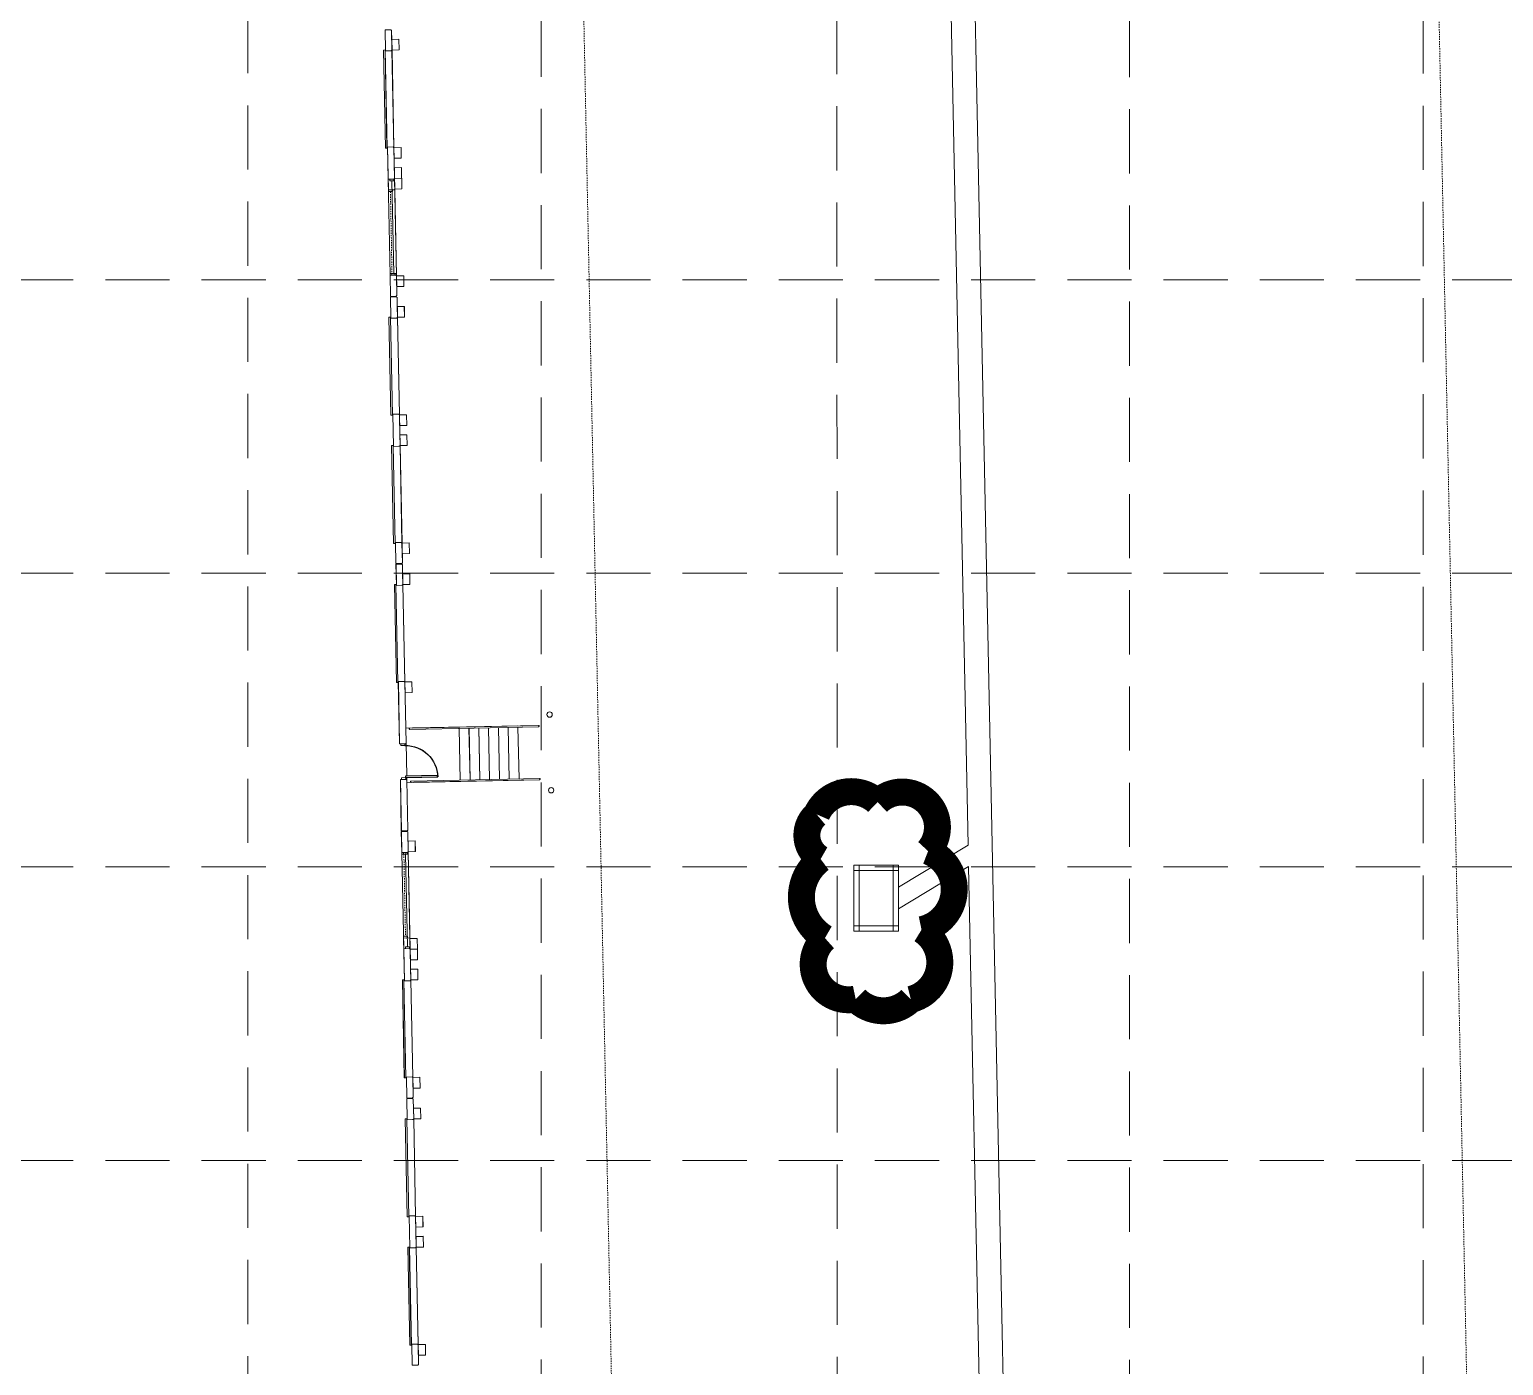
# Model space of a CAD drawing. Extents: x 2140663 to 2528301, y 336313 to 7007653.
# Drawn here: x 2528004.9 to 2528142.8, y 7006397.2 to 7006522.2 of the extents above; entities that cross this region are included whole.
import ezdxf

# ---------------------------------------------------------------- set-up
doc = ezdxf.new("R2010")
doc.units = 0
doc.header["$MEASUREMENT"] = 0
for name, pattern in [('HIDDEN', [0.375, 0.25, -0.125]), ('xdrc002ar$0$HIDDEN2', [0.1875, 0.125, -0.0625]), ('xdrc002pt$0$HIDDEN2', [0.1875, 0.125, -0.0625])]:
    doc.linetypes.add(name, pattern=pattern)
for name, color, linetype in [('GRID', 254, 'HIDDEN'), ('LEGEND', 7, 'Continuous'), ('xdrc002ar$0$BASE1$0$ADO', 8, 'Continuous'), ('xdrc002ar$0$BASE1$0$AFL', 1, 'Continuous'), ('xdrc002ar$0$BASE1$0$AFLHR', 7, 'Continuous'), ('xdrc002ar$0$BASE1$0$AFLST', 1, 'Continuous'), ('xdrc002ar$0$BASE1$0$awa', 7, 'Continuous'), ('xdrc002ar$0$WINDOWS', 8, 'Continuous'), ('xdrc002ar$0$XR3$0$BASE1$0$ADO', 3, 'Continuous'), ('xdrc002ar$0$XR3$0$BASE1$0$AFL', 1, 'Continuous'), ('xdrc002ar$0$XR3$0$BASE1$0$AFLHR', 2, 'Continuous'), ('xdrc002ar$0$XR3$0$BASE1$0$AFLST', 2, 'Continuous'), ('xdrc002ar$0$XR3$0$BASE1$0$awa', 4, 'Continuous'), ('xdrc002ar$0$XR3$0$WINDOWS', 2, 'Continuous'), ('xdrc002pt$0$V-ESMT-ACCS-N', 2, 'xdrc002pt$0$HIDDEN2'), ('xdrc002pt$0$V-ESMT-STRM-N', 2, 'xdrc002pt$0$HIDDEN2'), ('xdrc002STM$0$C-STRM-INLET-N', 5, 'Continuous'), ('xdrc002STM$0$C-STRM-PIPE-N', 5, 'Continuous')]:
    doc.layers.add(name, color=color, linetype=linetype)

# ---------------------------------------------------------------- blocks, each defined once
blk = doc.blocks.new('xdrc002ar$0$XR3$0$A$C228123AE')
at = {"layer": 'xdrc002ar$0$XR3$0$BASE1$0$ADO', "lineweight": 0}
for points in [[(22.6, 15.8), (22.6, 17.5), (132.6, 17.5), (132.6, 15.8)], [(166.6, 15.8), (166.6, 17.5), (276.6, 17.5), (276.6, 15.8)]]:
    blk.add_lwpolyline(points, close=True, dxfattribs=at)
at = {"layer": 'xdrc002ar$0$XR3$0$BASE1$0$AFL', "lineweight": 0}
for p, q in [((22.9, 8), (132.4, 8)), ((166.9, 8), (276.4, 8))]:
    blk.add_line(p, q, dxfattribs=at)
for points in [[(10.9, 8), (10.9, 0), (22.9, 0), (22.9, 8)], [(132.4, 8), (132.4, 0), (144.4, 0), (144.4, 8)], [(154.9, 8), (154.9, 0), (166.9, 0), (166.9, 8)], [(276.4, 8), (276.4, 0), (288.4, 0), (288.4, 8)]]:
    blk.add_lwpolyline(points, close=True, dxfattribs=at)
at = {"layer": 'xdrc002ar$0$XR3$0$BASE1$0$awa', "lineweight": 0}
for p, q in [((0, 15.3), (23.6, 15.3)), ((0, 15.3), (0, 8.8)), ((0.7, 8), (0, 8.8)), ((0.7, 8), (22.9, 8)), ((23.6, 8.8), (22.9, 8)), ((23.6, 8.8), (23.6, 15.3)), ((131.6, 8.8), (131.6, 15.3)), ((131.6, 15.3), (167.6, 15.3)), ((131.6, 8.8), (132.4, 8)), ((132.4, 8), (166.9, 8)), ((166.9, 8), (167.6, 8.8)), ((167.6, 8.8), (167.6, 15.3)), ((275.6, 8.8), (275.6, 15.3)), ((275.6, 15.3), (299.2, 15.3)), ((276.4, 8), (275.6, 8.8)), ((276.4, 8), (298.5, 8)), ((299.2, 8.8), (298.5, 8)), ((299.2, 15.3), (299.2, 8.8))]:
    blk.add_line(p, q, dxfattribs=at)
blk = doc.blocks.new('xdrc002ar$0$XR3$0$BASE1$0$36D')
at = {"layer": 'xdrc002ar$0$XR3$0$BASE1$0$ADO'}
blk.add_lwpolyline([(-1.75, 0), (0, 0), (0, -36), (-1.75, -36)], close=True, dxfattribs=at)
blk.add_arc((0, 0), 36, 180, 270, dxfattribs=at)
blk = doc.blocks.new('xdrc002ar$0$XR3$0$A$C2C35675B')
at = {"layer": 'xdrc002ar$0$XR3$0$BASE1$0$ADO', "lineweight": 0}
for points in [[(59.6, 170.8), (59.6, 166), (57.6, 166), (57.6, 170.8)], [(97.6, 170.8), (97.6, 166), (95.6, 166), (95.6, 170.8)], [(166.6, 172.5), (166.6, 174.3), (276.6, 174.3), (276.6, 172.5)]]:
    blk.add_lwpolyline(points, close=True, dxfattribs=at)
at = {"layer": 'xdrc002ar$0$XR3$0$BASE1$0$AFL', "lineweight": 0}
blk.add_line((166.9, 164.8), (276.4, 164.8), dxfattribs=at)
for points in [[(154.9, 164.8), (154.9, 156.8), (166.9, 156.8), (166.9, 164.8)], [(276.4, 164.8), (276.4, 156.8), (288.4, 156.8), (288.4, 164.8)]]:
    blk.add_lwpolyline(points, close=True, dxfattribs=at)
at = {"layer": 'xdrc002ar$0$XR3$0$BASE1$0$AFLHR', "lineweight": 0}
for p, q in [((54.1, 38.8), (54.1, 164.8)), ((54.1, 15.8), (54.1, 157)), ((55.6, 15.8), (55.6, 160.1)), ((113.6, 15.8), (113.6, 160.1)), ((115.1, 38.8), (115.1, 164.8)), ((115.1, 15.8), (115.1, 157))]:
    blk.add_line(p, q, dxfattribs=at)
for centre, start, end in [((54.9, 160.1), 0, 180), ((114.4, 160.1), 0, 180), ((54.9, 15.8), 180, 0), ((114.4, 15.8), 180, 0)]:
    blk.add_arc(centre, 0.75, start, end, dxfattribs=at)
at = {"layer": 'xdrc002ar$0$XR3$0$BASE1$0$AFLST', "lineweight": 0}
for p, q in [((56.9, 164.8), (59.6, 164.8)), ((61.4, 164.8), (98.4, 164.8)), ((113.6, 104.8), (55.6, 104.8)), ((113.6, 93.8), (55.6, 93.8)), ((113.6, 82.8), (55.6, 82.8)), ((113.6, 71.8), (55.6, 71.8)), ((113.6, 60.8), (55.6, 60.8)), ((113.6, 49.8), (55.6, 49.8)), ((113.6, 38.8), (55.6, 38.8))]:
    blk.add_line(p, q, dxfattribs=at)
for centre in [(42.1, 3), (127.1, 3)]:
    blk.add_circle(centre, 3, dxfattribs=at)
at = {"layer": 'xdrc002ar$0$XR3$0$BASE1$0$awa', "lineweight": 0}
for p, q in [((0, 172), (57.6, 172)), ((0, 172), (0, 165.5)), ((0.7, 164.8), (0, 165.5)), ((56.9, 164.8), (57.6, 165.5)), ((57.6, 165.5), (57.6, 172)), ((97.6, 172), (167.6, 172)), ((97.6, 165.5), (97.6, 172)), ((98.4, 164.8), (97.6, 165.5)), ((166.9, 164.8), (167.6, 165.5)), ((167.6, 165.5), (167.6, 172)), ((275.6, 165.5), (275.6, 172)), ((275.6, 172), (299.2, 172)), ((276.4, 164.8), (275.6, 165.5)), ((299.2, 165.5), (298.5, 164.8)), ((299.2, 172), (299.2, 165.5)), ((0.7, 164.8), (56.9, 164.8)), ((98.4, 164.8), (166.9, 164.8)), ((276.4, 164.8), (298.5, 164.8))]:
    blk.add_line(p, q, dxfattribs=at)
at = {"layer": 'xdrc002ar$0$XR3$0$BASE1$0$ADO', "lineweight": 0, "extrusion": (0, 0, -1), "zscale": -1}
blk.add_blockref('xdrc002ar$0$XR3$0$BASE1$0$36D', (-59.6, 166), dxfattribs=at)
blk = doc.blocks.new('xdrc002ar$0$XR3$0$A$C65600574')
at = {"layer": 'xdrc002ar$0$XR3$0$BASE1$0$awa', "lineweight": 0}
blk.add_line((108, -6.5), (108, -2), dxfattribs=at)
at = {"layer": 'xdrc002ar$0$XR3$0$WINDOWS', "linetype": 'Continuous', "lineweight": 0}
for p, q in [((0, -2), (2, -2)), ((0, -6.5), (2, -6.5)), ((2, -6.5), (2, -2)), ((2, -4.2), (106, -4.2)), ((108, -2), (106, -2)), ((106, -6.5), (106, -2)), ((108, -6.5), (106, -6.5))]:
    blk.add_line(p, q, dxfattribs=at)
blk = doc.blocks.new('xdrc002ar$0$BASE1$0$36D')
at = {"layer": 'xdrc002ar$0$BASE1$0$ADO'}
blk.add_lwpolyline([(-1.75, 0), (0, 0), (0, -36), (-1.75, -36)], close=True, dxfattribs=at)
blk.add_arc((0, 0), 36, 180, 270, dxfattribs=at)
blk = doc.blocks.new('A$C211968B4')
at = {"layer": 'LEGEND', "color": 170, "ltscale": 100, "const_width": 1.261}
blk.add_lwpolyline([(4.033, 6.68, 0.520567), (4.033, 6.68, 0.765195), (1.18, 5.243, 0.417879), (1.162, 2.659, 0.6649), (4.423, 2.161, 0.744833), (8.1, 1.852, 0.975642), (10.391, 4.219, 0.520567), (9.821, 7.07, 0.520567), (7.729, 6.88, 0.540264), (4.033, 6.68)], format="xyb", close=True, dxfattribs=at)

msp = doc.modelspace()

# ---------------------------------------------------------------- linework, layer by layer
at = {"layer": 'GRID', "color": 253, "linetype": 'HIDDEN', "lineweight": 0, "ltscale": 24}
for p, q in [((2528080.46, 7006032.04), (2528080.25, 7007625.18)), ((2528107.77, 7006031.76), (2528107.71, 7007625.18)), ((2528135.25, 7006032.09), (2528135.17, 7007625.18)), ((2528025.31, 7006032.12), (2528025.21, 7007624.56)), ((2528052.75, 7006031.79), (2528052.67, 7007624.56)), ((2527228.95, 7006498.81), (2528272.33, 7006498.81)), ((2527228.95, 7006471.35), (2528272.33, 7006471.35)), ((2527228.95, 7006443.89), (2528272.33, 7006443.89)), ((2527228.95, 7006416.43), (2528272.33, 7006416.43))]:
    msp.add_line(p, q, dxfattribs=at)
at = {"layer": 'xdrc002ar$0$BASE1$0$ADO', "color": 7, "lineweight": 0}
for points in [[(2528038.31, 7006511.13), (2528038.16, 7006511.13), (2528037.97, 7006520.29), (2528038.12, 7006520.3)], [(2528040.07, 7006424.15), (2528039.93, 7006424.15), (2528039.74, 7006433.31), (2528039.89, 7006433.31)]]:
    msp.add_lwpolyline(points, close=True, dxfattribs=at)
at = {"layer": 'xdrc002ar$0$BASE1$0$ADO', "lineweight": 0}
for points in [[(2528038.81, 7006486.14), (2528038.67, 7006486.13), (2528038.48, 7006495.3), (2528038.63, 7006495.3)], [(2528039.06, 7006474.14), (2528038.91, 7006474.14), (2528038.73, 7006483.3), (2528038.87, 7006483.3)], [(2528039.32, 7006461.14), (2528039.18, 7006461.14), (2528038.99, 7006470.3), (2528039.14, 7006470.31)], [(2528039.58, 7006455.4), (2528039.98, 7006455.4), (2528039.98, 7006455.24), (2528039.59, 7006455.23)], [(2528039.65, 7006452.23), (2528040.04, 7006452.24), (2528040.05, 7006452.07), (2528039.65, 7006452.06)], [(2528040.34, 7006411.15), (2528040.19, 7006411.15), (2528040, 7006420.31), (2528040.15, 7006420.32)], [(2528040.58, 7006399.15), (2528040.43, 7006399.15), (2528040.25, 7006408.32), (2528040.39, 7006408.32)]]:
    msp.add_lwpolyline(points, close=True, dxfattribs=at)
at = {"layer": 'xdrc002ar$0$BASE1$0$AFL', "color": 7, "lineweight": 0}
for p, q in [((2528039.41, 7006521.3), (2528038.75, 7006521.29)), ((2528038.75, 7006521.29), (2528038.77, 7006520.29)), ((2528038.77, 7006520.29), (2528039.43, 7006520.3)), ((2528038.95, 7006511.16), (2528038.77, 7006520.29)), ((2528039.43, 7006520.3), (2528039.41, 7006521.3)), ((2528039.62, 7006511.18), (2528038.95, 7006511.16)), ((2528038.95, 7006511.16), (2528038.97, 7006510.17)), ((2528039.64, 7006510.18), (2528039.62, 7006511.18)), ((2528038.97, 7006510.17), (2528039.64, 7006510.18)), ((2528039.68, 7006508.3), (2528039.01, 7006508.29)), ((2528039.01, 7006508.29), (2528039.03, 7006507.29)), ((2528039.7, 7006507.3), (2528039.68, 7006508.3)), ((2528039.03, 7006507.29), (2528039.7, 7006507.3)), ((2528039.86, 7006499.18), (2528039.2, 7006499.17)), ((2528039.2, 7006499.17), (2528039.22, 7006498.17)), ((2528039.22, 7006498.17), (2528039.88, 7006498.18)), ((2528039.88, 7006498.18), (2528039.86, 7006499.18)), ((2528039.46, 7006486.17), (2528039.27, 7006495.29)), ((2528039.7, 7006474.17), (2528039.52, 7006483.3)), ((2528039.97, 7006461.18), (2528039.78, 7006470.3)), ((2528040.94, 7006446.32), (2528040.27, 7006446.3)), ((2528040.27, 7006446.3), (2528040.29, 7006445.3)), ((2528040.96, 7006445.32), (2528040.94, 7006446.32)), ((2528040.29, 7006445.3), (2528040.96, 7006445.32)), ((2528041.12, 7006437.19), (2528040.45, 7006437.18)), ((2528040.45, 7006437.18), (2528040.47, 7006436.18)), ((2528040.47, 7006436.18), (2528041.14, 7006436.19)), ((2528041.14, 7006436.19), (2528041.12, 7006437.19)), ((2528041.18, 7006434.32), (2528040.51, 7006434.31)), ((2528040.51, 7006434.31), (2528040.53, 7006433.31)), ((2528040.53, 7006433.31), (2528041.2, 7006433.32)), ((2528041.2, 7006433.32), (2528041.18, 7006434.32)), ((2528040.72, 7006424.18), (2528040.53, 7006433.31)), ((2528041.38, 7006424.2), (2528040.72, 7006424.18)), ((2528040.72, 7006424.18), (2528040.74, 7006423.18)), ((2528041.4, 7006423.2), (2528041.38, 7006424.2)), ((2528040.74, 7006423.18), (2528041.4, 7006423.2)), ((2528040.98, 7006411.19), (2528040.8, 7006420.31)), ((2528041.23, 7006399.19), (2528041.04, 7006408.31))]:
    msp.add_line(p, q, dxfattribs=at)
for points in [[(2528039.27, 7006495.29), (2528039.94, 7006495.31), (2528039.92, 7006496.31), (2528039.25, 7006496.29)], [(2528039.48, 7006485.17), (2528040.15, 7006485.18), (2528040.13, 7006486.18), (2528039.46, 7006486.17)], [(2528039.52, 7006483.3), (2528040.18, 7006483.31), (2528040.16, 7006484.31), (2528039.5, 7006484.3)], [(2528039.72, 7006473.17), (2528040.39, 7006473.19), (2528040.37, 7006474.19), (2528039.7, 7006474.17)], [(2528039.78, 7006470.3), (2528040.45, 7006470.31), (2528040.43, 7006471.31), (2528039.76, 7006471.3)], [(2528039.99, 7006460.18), (2528040.65, 7006460.19), (2528040.63, 7006461.19), (2528039.97, 7006461.18)], [(2528040.8, 7006420.31), (2528041.46, 7006420.32), (2528041.44, 7006421.32), (2528040.78, 7006421.31)], [(2528041, 7006410.19), (2528041.67, 7006410.2), (2528041.65, 7006411.2), (2528040.98, 7006411.19)], [(2528041.04, 7006408.31), (2528041.71, 7006408.32), (2528041.69, 7006409.32), (2528041.02, 7006409.31)], [(2528041.25, 7006398.19), (2528041.91, 7006398.2), (2528041.89, 7006399.2), (2528041.23, 7006399.19)]]:
    msp.add_lwpolyline(points, close=True, dxfattribs=at)
at = {"layer": 'xdrc002ar$0$BASE1$0$AFLHR', "lineweight": 0}
for p, q in [((2528050.55, 7006457.08), (2528040.05, 7006456.86)), ((2528052.47, 7006456.99), (2528040.45, 7006456.75)), ((2528052.47, 7006457.12), (2528040.7, 7006456.88)), ((2528050.66, 7006452), (2528040.16, 7006451.78)), ((2528052.57, 7006452.16), (2528040.55, 7006451.91)), ((2528052.57, 7006452.03), (2528040.8, 7006451.8))]:
    msp.add_line(p, q, dxfattribs=at)
for centre, start, end in [((2528040.45, 7006456.81), 91.163, 271.163), ((2528052.47, 7006457.05), 271.163, 91.163), ((2528040.55, 7006451.85), 91.163, 271.163), ((2528052.57, 7006452.1), 271.163, 91.163)]:
    msp.add_arc(centre, 0.0625, start, end, dxfattribs=at)
at = {"layer": 'xdrc002ar$0$BASE1$0$AFLST', "color": 7, "lineweight": 0}
for p, q in [((2528045.06, 7006456.84), (2528045.15, 7006452.01)), ((2528045.97, 7006456.86), (2528046.07, 7006452.03)), ((2528046.89, 7006456.88), (2528046.99, 7006452.05)), ((2528047.81, 7006456.9), (2528047.9, 7006452.06)), ((2528048.72, 7006456.92), (2528048.82, 7006452.08)), ((2528049.64, 7006456.93), (2528049.74, 7006452.1)), ((2528050.55, 7006456.95), (2528050.65, 7006452.12)), ((2528040.15, 7006452.39), (2528040.08, 7006455.47)), ((2528040.15, 7006452.01), (2528040.15, 7006452.24))]:
    msp.add_line(p, q, dxfattribs=at)
for centre in [(2528053.51, 7006458.14), (2528053.66, 7006451.06)]:
    msp.add_circle(centre, 0.25, dxfattribs=at)
at = {"layer": 'xdrc002ar$0$BASE1$0$awa', "color": 7, "lineweight": 0}
for p, q in [((2528038.12, 7006522.18), (2528038.67, 7006522.19)), ((2528038.16, 7006520.21), (2528038.12, 7006522.18)), ((2528038.67, 7006522.19), (2528038.73, 7006522.13)), ((2528038.77, 7006520.29), (2528038.73, 7006522.13)), ((2528038.71, 7006520.22), (2528038.16, 7006520.21)), ((2528038.77, 7006520.29), (2528038.71, 7006520.22)), ((2528038.89, 7006511.23), (2528038.35, 7006511.22)), ((2528038.43, 7006507.22), (2528038.35, 7006511.22)), ((2528038.95, 7006511.16), (2528038.89, 7006511.23)), ((2528039.03, 7006507.29), (2528038.95, 7006511.16)), ((2528038.97, 7006507.23), (2528038.43, 7006507.22)), ((2528038.97, 7006507.23), (2528038.59, 7006507.22)), ((2528038.97, 7006507.23), (2528039.03, 7006507.29)), ((2528039.13, 7006499.23), (2528038.59, 7006499.22)), ((2528038.63, 7006497.25), (2528038.59, 7006499.22)), ((2528039.13, 7006499.23), (2528039.2, 7006499.17)), ((2528039.23, 7006497.32), (2528039.2, 7006499.17)), ((2528038.63, 7006497.25), (2528039.17, 7006497.26)), ((2528039.23, 7006497.32), (2528039.17, 7006497.26)), ((2528039.65, 7006447.2), (2528040.19, 7006447.21)), ((2528039.69, 7006445.23), (2528039.65, 7006447.2)), ((2528040.19, 7006447.21), (2528040.25, 7006447.15)), ((2528040.29, 7006445.3), (2528040.25, 7006447.15)), ((2528040.23, 7006445.24), (2528039.69, 7006445.23)), ((2528040.23, 7006445.24), (2528039.85, 7006445.23)), ((2528040.29, 7006445.3), (2528040.23, 7006445.24)), ((2528040.39, 7006437.24), (2528039.85, 7006437.23)), ((2528039.93, 7006433.23), (2528039.85, 7006437.23)), ((2528040.45, 7006437.18), (2528040.39, 7006437.24)), ((2528040.53, 7006433.31), (2528040.45, 7006437.18)), ((2528040.47, 7006433.24), (2528039.93, 7006433.23)), ((2528040.47, 7006433.24), (2528040.53, 7006433.31)), ((2528040.65, 7006424.24), (2528040.11, 7006424.23)), ((2528040.15, 7006422.26), (2528040.11, 7006424.23)), ((2528040.65, 7006424.24), (2528040.72, 7006424.18)), ((2528040.76, 7006422.34), (2528040.72, 7006424.18)), ((2528040.76, 7006422.34), (2528040.69, 7006422.28)), ((2528040.15, 7006422.26), (2528040.69, 7006422.28))]:
    msp.add_line(p, q, dxfattribs=at)
at = {"layer": 'xdrc002ar$0$BASE1$0$awa', "lineweight": 0}
for p, q in [((2528038.63, 7006497.19), (2528039.17, 7006497.2)), ((2528038.67, 7006495.22), (2528038.63, 7006497.19)), ((2528039.17, 7006497.2), (2528039.24, 7006497.14)), ((2528039.27, 7006495.29), (2528039.24, 7006497.14)), ((2528039.21, 7006495.23), (2528038.67, 7006495.22)), ((2528039.27, 7006495.29), (2528039.21, 7006495.23)), ((2528039.4, 7006486.23), (2528038.85, 7006486.22)), ((2528038.91, 7006483.22), (2528038.85, 7006486.22)), ((2528039.46, 7006486.17), (2528039.4, 7006486.23)), ((2528039.52, 7006483.3), (2528039.46, 7006486.17)), ((2528039.46, 7006483.23), (2528038.91, 7006483.22)), ((2528039.46, 7006483.23), (2528039.52, 7006483.3)), ((2528039.64, 7006474.23), (2528039.1, 7006474.22)), ((2528039.14, 7006472.25), (2528039.1, 7006474.22)), ((2528039.64, 7006474.23), (2528039.7, 7006474.17)), ((2528039.74, 7006472.33), (2528039.7, 7006474.17)), ((2528039.14, 7006472.25), (2528039.68, 7006472.27)), ((2528039.14, 7006472.19), (2528039.68, 7006472.2)), ((2528039.18, 7006470.22), (2528039.14, 7006472.19)), ((2528039.74, 7006472.33), (2528039.68, 7006472.27)), ((2528039.68, 7006472.2), (2528039.74, 7006472.14)), ((2528039.78, 7006470.3), (2528039.74, 7006472.14)), ((2528039.72, 7006470.23), (2528039.18, 7006470.22)), ((2528039.78, 7006470.3), (2528039.72, 7006470.23)), ((2528039.9, 7006461.24), (2528039.36, 7006461.23)), ((2528039.48, 7006455.39), (2528039.36, 7006461.23)), ((2528039.97, 7006461.18), (2528039.9, 7006461.24)), ((2528040.08, 7006455.47), (2528039.97, 7006461.18)), ((2528040.02, 7006455.4), (2528039.48, 7006455.39)), ((2528040.08, 7006455.47), (2528040.02, 7006455.4)), ((2528040.09, 7006452.07), (2528039.55, 7006452.06)), ((2528039.64, 7006447.26), (2528039.55, 7006452.06)), ((2528040.15, 7006452.01), (2528040.09, 7006452.07)), ((2528040.25, 7006447.33), (2528040.15, 7006452.01)), ((2528039.64, 7006447.26), (2528040.19, 7006447.27)), ((2528040.25, 7006447.33), (2528040.19, 7006447.27)), ((2528040.15, 7006422.2), (2528040.7, 7006422.21)), ((2528040.19, 7006420.23), (2528040.15, 7006422.2)), ((2528040.7, 7006422.21), (2528040.76, 7006422.15)), ((2528040.8, 7006420.31), (2528040.76, 7006422.15)), ((2528040.74, 7006420.24), (2528040.19, 7006420.23)), ((2528040.8, 7006420.31), (2528040.74, 7006420.24)), ((2528040.92, 7006411.25), (2528040.38, 7006411.24)), ((2528040.44, 7006408.24), (2528040.38, 7006411.24)), ((2528040.98, 7006411.19), (2528040.92, 7006411.25)), ((2528041.04, 7006408.31), (2528040.98, 7006411.19)), ((2528040.98, 7006408.25), (2528040.44, 7006408.24)), ((2528040.98, 7006408.25), (2528041.04, 7006408.31)), ((2528041.16, 7006399.25), (2528040.62, 7006399.24)), ((2528040.66, 7006397.27), (2528040.62, 7006399.24)), ((2528041.16, 7006399.25), (2528041.23, 7006399.19)), ((2528041.26, 7006397.34), (2528041.23, 7006399.19)), ((2528040.66, 7006397.27), (2528041.2, 7006397.28)), ((2528041.26, 7006397.34), (2528041.2, 7006397.28))]:
    msp.add_line(p, q, dxfattribs=at)
at = {"layer": 'xdrc002ar$0$WINDOWS', "color": 7, "linetype": 'Continuous', "lineweight": 0}
for p, q in [((2528038.43, 7006507.22), (2528038.43, 7006507.05)), ((2528038.81, 7006507.06), (2528038.43, 7006507.05)), ((2528038.8, 7006507.22), (2528038.81, 7006507.06)), ((2528039.2, 7006499.17), (2528039.03, 7006507.29)), ((2528038.96, 7006499.39), (2528038.59, 7006499.38)), ((2528038.59, 7006499.22), (2528038.59, 7006499.38)), ((2528038.96, 7006499.23), (2528038.96, 7006499.39)), ((2528039.69, 7006445.23), (2528039.69, 7006445.06)), ((2528040.06, 7006445.07), (2528039.69, 7006445.06)), ((2528040.06, 7006445.24), (2528040.06, 7006445.07)), ((2528040.45, 7006437.18), (2528040.29, 7006445.3)), ((2528039.85, 7006437.23), (2528039.85, 7006437.4)), ((2528040.22, 7006437.4), (2528039.85, 7006437.4)), ((2528040.22, 7006437.24), (2528040.22, 7006437.4))]:
    msp.add_line(p, q, dxfattribs=at)
at = {"layer": 'xdrc002ar$0$WINDOWS', "color": 7, "linetype": 'xdrc002ar$0$HIDDEN2', "lineweight": 0}
for p, q in [((2528038.62, 7006507.05), (2528038.77, 7006499.39)), ((2528039.88, 7006445.07), (2528040.03, 7006437.4))]:
    msp.add_line(p, q, dxfattribs=at)
at = {"layer": 'xdrc002ar$0$XR3$0$BASE1$0$ADO', "color": 7, "lineweight": 0}
for points in [[(2528038.3, 7006511.13), (2528038.16, 7006511.13), (2528037.97, 7006520.29), (2528038.12, 7006520.3)], [(2528040.07, 7006424.15), (2528039.92, 7006424.15), (2528039.74, 7006433.31), (2528039.88, 7006433.31)]]:
    msp.add_lwpolyline(points, close=True, dxfattribs=at)
at = {"layer": 'xdrc002ar$0$XR3$0$BASE1$0$AFL', "color": 7, "lineweight": 0}
for p, q in [((2528038.95, 7006511.16), (2528038.76, 7006520.29)), ((2528040.72, 7006424.18), (2528040.53, 7006433.31))]:
    msp.add_line(p, q, dxfattribs=at)
for points in [[(2528038.76, 7006520.29), (2528039.43, 7006520.3), (2528039.41, 7006521.3), (2528038.74, 7006521.29)], [(2528038.97, 7006510.16), (2528039.64, 7006510.18), (2528039.62, 7006511.18), (2528038.95, 7006511.16)], [(2528039.01, 7006508.29), (2528039.67, 7006508.3), (2528039.65, 7006509.3), (2528038.99, 7006509.29)], [(2528039.21, 7006498.17), (2528039.88, 7006498.18), (2528039.86, 7006499.18), (2528039.19, 7006499.17)], [(2528040.29, 7006445.3), (2528040.95, 7006445.32), (2528040.93, 7006446.32), (2528040.27, 7006446.3)], [(2528040.49, 7006435.18), (2528041.16, 7006435.19), (2528041.14, 7006436.19), (2528040.47, 7006436.18)], [(2528040.53, 7006433.31), (2528041.2, 7006433.32), (2528041.18, 7006434.32), (2528040.51, 7006434.31)], [(2528040.74, 7006423.18), (2528041.4, 7006423.2), (2528041.38, 7006424.2), (2528040.72, 7006424.18)]]:
    msp.add_lwpolyline(points, close=True, dxfattribs=at)
at = {"layer": 'xdrc002ar$0$XR3$0$BASE1$0$awa', "color": 7, "lineweight": 0}
for p, q in [((2528038.12, 7006522.18), (2528038.66, 7006522.19)), ((2528038.16, 7006520.21), (2528038.12, 7006522.18)), ((2528038.66, 7006522.19), (2528038.73, 7006522.13)), ((2528038.76, 7006520.29), (2528038.73, 7006522.13)), ((2528038.7, 7006520.22), (2528038.16, 7006520.21)), ((2528038.76, 7006520.29), (2528038.7, 7006520.22)), ((2528038.89, 7006511.23), (2528038.34, 7006511.21)), ((2528038.41, 7006508.22), (2528038.34, 7006511.21)), ((2528038.95, 7006511.16), (2528038.89, 7006511.23)), ((2528039.01, 7006508.29), (2528038.95, 7006511.16)), ((2528038.95, 7006508.23), (2528038.41, 7006508.22)), ((2528038.95, 7006508.23), (2528039.01, 7006508.29)), ((2528039.13, 7006499.23), (2528038.59, 7006499.22)), ((2528038.63, 7006497.25), (2528038.59, 7006499.22)), ((2528039.13, 7006499.23), (2528039.19, 7006499.17)), ((2528039.23, 7006497.32), (2528039.19, 7006499.17)), ((2528038.63, 7006497.25), (2528039.17, 7006497.26)), ((2528039.23, 7006497.32), (2528039.17, 7006497.26)), ((2528039.64, 7006447.2), (2528040.19, 7006447.21)), ((2528039.68, 7006445.23), (2528039.64, 7006447.2)), ((2528040.19, 7006447.21), (2528040.25, 7006447.15)), ((2528040.29, 7006445.3), (2528040.25, 7006447.15)), ((2528040.23, 7006445.24), (2528039.68, 7006445.23)), ((2528040.29, 7006445.3), (2528040.23, 7006445.24)), ((2528040.41, 7006436.24), (2528039.87, 7006436.23)), ((2528039.93, 7006433.23), (2528039.87, 7006436.23)), ((2528040.47, 7006436.18), (2528040.41, 7006436.24)), ((2528040.53, 7006433.31), (2528040.47, 7006436.18)), ((2528040.47, 7006433.24), (2528039.93, 7006433.23)), ((2528040.47, 7006433.24), (2528040.53, 7006433.31)), ((2528040.65, 7006424.24), (2528040.11, 7006424.23)), ((2528040.15, 7006422.26), (2528040.11, 7006424.23)), ((2528040.65, 7006424.24), (2528040.72, 7006424.18)), ((2528040.75, 7006422.34), (2528040.72, 7006424.18)), ((2528040.75, 7006422.34), (2528040.69, 7006422.28)), ((2528040.15, 7006422.26), (2528040.69, 7006422.28))]:
    msp.add_line(p, q, dxfattribs=at)
at = {"layer": 'xdrc002ar$0$XR3$0$WINDOWS', "color": 7, "linetype": 'Continuous', "lineweight": 0}
for p, q in [((2528038.59, 7006499.22), (2528038.41, 7006508.22)), ((2528039.19, 7006499.17), (2528039.01, 7006508.29)), ((2528039.87, 7006436.23), (2528039.68, 7006445.23)), ((2528040.47, 7006436.18), (2528040.29, 7006445.3))]:
    msp.add_line(p, q, dxfattribs=at)
at = {"layer": 'xdrc002pt$0$V-ESMT-ACCS-N', "color": 7, "lineweight": 0}
msp.add_line((2528142.32, 7006247.69), (2528120.69, 7007313.34), dxfattribs=at)
at = {"layer": 'xdrc002pt$0$V-ESMT-STRM-N', "color": 7, "lineweight": 0}
msp.add_line((2528061.62, 7006281.73), (2528044.54, 7007122.77), dxfattribs=at)
at = {"layer": 'xdrc002STM$0$C-STRM-INLET-N', "color": 5, "lineweight": 0}
for p, q in [((2528086.15, 7006444.06, 601), (2528081.96, 7006444.06, 601)), ((2528081.96, 7006437.88, 601), (2528081.96, 7006444.06, 601)), ((2528081.96, 7006444.06, 601), (2528082.46, 7006444.06, 601)), ((2528081.96, 7006443.56, 601), (2528086.15, 7006443.56, 601)), ((2528082.46, 7006437.88, 601), (2528082.46, 7006444.06, 601)), ((2528085.65, 7006444.06, 601), (2528086.15, 7006444.06, 601)), ((2528085.65, 7006444.06, 601), (2528085.65, 7006437.88, 601)), ((2528086.15, 7006444.06, 601), (2528086.15, 7006437.88, 601)), ((2528086.15, 7006438.38, 601), (2528081.96, 7006438.38, 601)), ((2528086.15, 7006437.88, 601), (2528081.96, 7006437.88, 601))]:
    msp.add_line(p, q, dxfattribs=at)
at = {"layer": 'xdrc002STM$0$C-STRM-PIPE-N', "color": 5, "lineweight": 0}
for p, q in [((2528092.66, 7006445.93), (2528090.39, 7006558.17)), ((2528097.31, 7006327.89), (2528092.64, 7006558.22)), ((2528086.15, 7006441.99, 560.46), (2528092.66, 7006445.93, -22.93)), ((2528086.15, 7006439.95, 641.54), (2528092.71, 7006443.91, 54.47)), ((2528094.99, 7006331.49), (2528092.71, 7006443.91))]:
    msp.add_line(p, q, dxfattribs=at)

# ---------------------------------------------------------------- block references
at = {"color": 7, "linetype": 'Continuous', "lineweight": 0, "xscale": 0.08333330000000119, "yscale": 0.08333329999999961, "zscale": 0.08333330000000001, "rotation": 91.1630006841798}
msp.add_blockref('xdrc002ar$0$XR3$0$A$C2C35675B', (2528053.98, 7006447.55), dxfattribs=at)
at = {"linetype": 'Continuous', "lineweight": 0, "xscale": 2, "yscale": 2, "zscale": 2, "rotation": 90}
msp.add_blockref('A$C211968B4', (2528092.63, 7006429.16), dxfattribs=at)
at = {"layer": 'xdrc002ar$0$BASE1$0$ADO', "lineweight": 0, "extrusion": (0, 0, -1), "xscale": 0.08333330060098763, "yscale": 0.08333330060098731, "zscale": -0.08333330000000001, "rotation": 268.8369829626724}
msp.add_blockref('xdrc002ar$0$BASE1$0$36D', (-2528040.04, 7006452.24), dxfattribs=at)
at = {"layer": 'xdrc002ar$0$XR3$0$BASE1$0$awa', "color": 7, "linetype": 'Continuous', "lineweight": 0, "xscale": 0.08333330000000119, "yscale": 0.08333329999999961, "zscale": 0.08333330000000001, "rotation": 91.1630006841798}
for name, p in [('xdrc002ar$0$XR3$0$A$C65600574', (2528038.59, 7006499.22)), ('xdrc002ar$0$XR3$0$A$C228123AE', (2528040.41, 7006472.28)), ('xdrc002ar$0$XR3$0$A$C65600574', (2528039.87, 7006436.23)), ('xdrc002ar$0$XR3$0$A$C228123AE', (2528041.93, 7006397.3))]:
    msp.add_blockref(name, p, dxfattribs=at)

doc.saveas('drawing.dxf')
